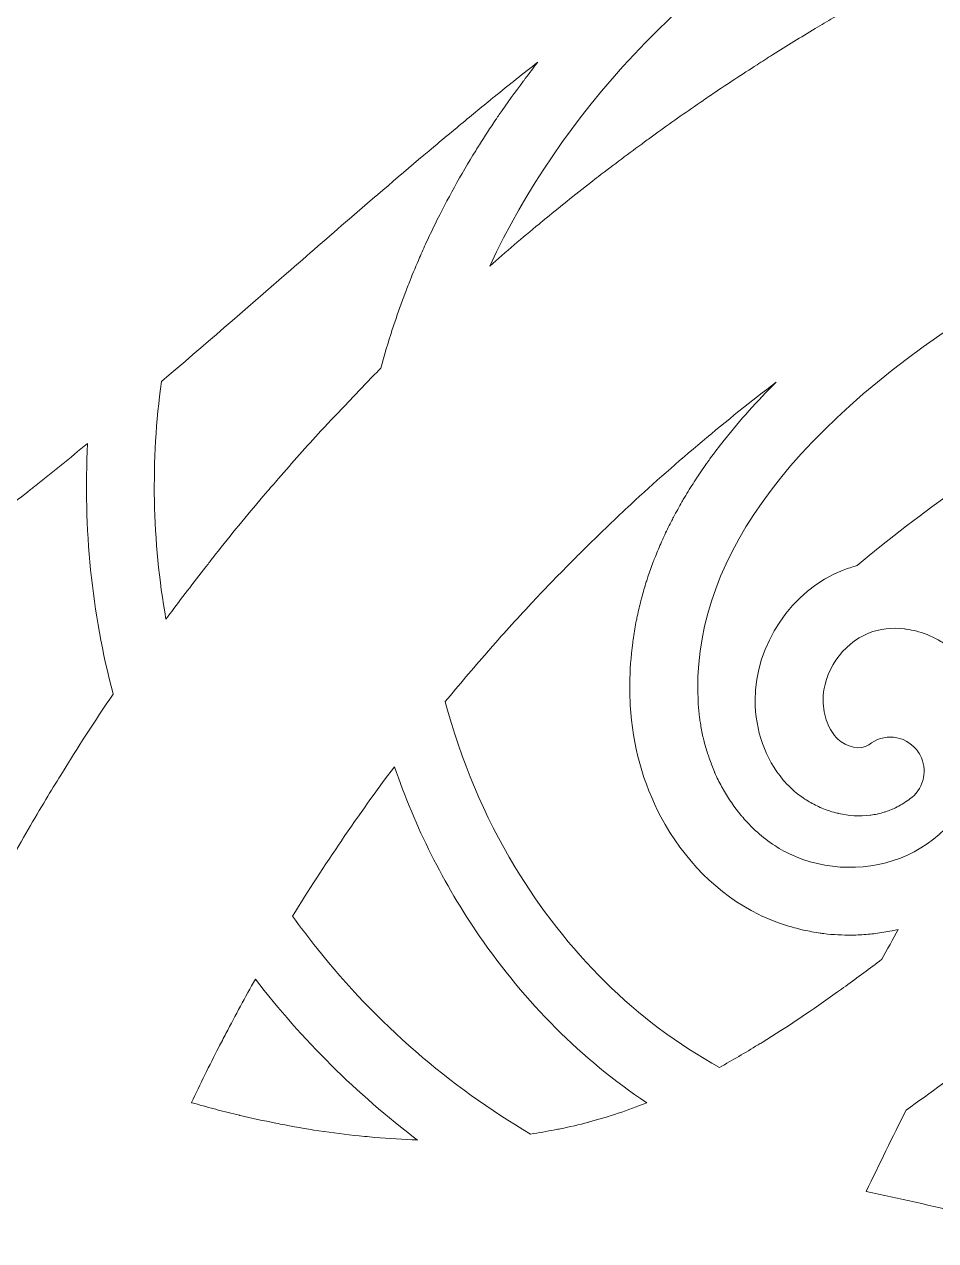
# Model space of a CAD drawing. Header units: millimetres. Extents: x -131 to 670, y -112 to 1620.
# Drawn here: x 317.39 to 344.02, y 782.77 to 818.32 of the extents above; entities that cross this region are included whole.
import ezdxf

# ---------------------------------------------------------------- set-up
doc = ezdxf.new("R2010")
doc.units = ezdxf.units.MM
doc.header["$MEASUREMENT"] = 0
doc.layers.add('Layer 2', color=7, linetype='Continuous')

msp = doc.modelspace()

# ---------------------------------------------------------------- linework, layer by layer
at = {"layer": 'Layer 2', "lineweight": 0}
for points, knots in [([(358.05, 825.986), (358.466, 825.948), (358.882, 825.901), (359.299, 825.846), (359.301, 825.845), (359.303, 825.845), (359.304, 825.845), (359.294, 825.842), (359.284, 825.84), (359.274, 825.838), (358.617, 825.683), (357.963, 825.517), (357.311, 825.342), (357.069, 825.277), (356.83, 825.204), (356.588, 825.136), (356.169, 825.018), (355.75, 824.902), (355.333, 824.776), (355.038, 824.686), (354.744, 824.589), (354.451, 824.495), (354.093, 824.381), (353.735, 824.27), (353.38, 824.15), (353.055, 824.04), (352.733, 823.923), (352.41, 823.808), (352.09, 823.695), (351.77, 823.583), (351.452, 823.466), (351.106, 823.337), (350.764, 823.201), (350.42, 823.066), (350.13, 822.953), (349.839, 822.841), (349.549, 822.723), (349.188, 822.575), (348.83, 822.421), (348.472, 822.268), (348.206, 822.154), (347.94, 822.041), (347.676, 821.924), (347.301, 821.758), (346.929, 821.584), (346.557, 821.411), (346.315, 821.298), (346.073, 821.186), (345.834, 821.071), (345.446, 820.884), (345.061, 820.691), (344.676, 820.497), (344.458, 820.386), (344.239, 820.276), (344.022, 820.164), (343.623, 819.956), (343.227, 819.743), (342.832, 819.527), (342.636, 819.42), (342.44, 819.313), (342.245, 819.204), (341.835, 818.974), (341.428, 818.741), (341.023, 818.503), (340.849, 818.4), (340.676, 818.297), (340.502, 818.193), (340.082, 817.941), (339.666, 817.685), (339.251, 817.424), (339.1, 817.328), (338.948, 817.231), (338.798, 817.134), (338.367, 816.858), (337.94, 816.577), (337.517, 816.291), (337.389, 816.204), (337.261, 816.116), (337.134, 816.029), (336.693, 815.726), (336.255, 815.419), (335.821, 815.106), (335.718, 815.031), (335.616, 814.956), (335.514, 814.881), (335.061, 814.549), (334.611, 814.214), (334.166, 813.87), (334.091, 813.812), (334.017, 813.753), (333.943, 813.695), (333.475, 813.33), (333.011, 812.961), (332.552, 812.583), (332.511, 812.549), (332.471, 812.515), (332.43, 812.481), (331.944, 812.079), (331.462, 811.67), (330.987, 811.252), (333.06, 815.695), (336.707, 819.635), (341.349, 822.239), (342.419, 822.839), (343.504, 823.357), (344.596, 823.803), (344.597, 823.803), (344.599, 823.804), (344.6, 823.804), (344.868, 823.914), (345.136, 824.018), (345.405, 824.119), (345.417, 824.123), (345.429, 824.127), (345.441, 824.132), (345.7, 824.229), (345.96, 824.322), (346.219, 824.411), (346.235, 824.416), (346.251, 824.422), (346.267, 824.427), (346.525, 824.515), (346.782, 824.599), (347.039, 824.679), (347.054, 824.684), (347.07, 824.689), (347.085, 824.694), (347.345, 824.774), (347.605, 824.851), (347.864, 824.925), (347.875, 824.928), (347.887, 824.931), (347.898, 824.934), (348.164, 825.009), (348.429, 825.081), (348.695, 825.148), (348.699, 825.149), (348.703, 825.15), (348.706, 825.151), (350.616, 825.637), (352.506, 825.937), (354.325, 826.101), (355.151, 826.126), (355.978, 826.118), (356.808, 826.076), (356.841, 826.074), (356.874, 826.07), (356.907, 826.069), (357.288, 826.048), (357.669, 826.022), (358.05, 825.986)], [0, 0, 0, 0, 1, 1, 1, 2, 2, 2, 3, 3, 3, 4, 4, 4, 5, 5, 5, 6, 6, 6, 7, 7, 7, 8, 8, 8, 9, 9, 9, 10, 10, 10, 11, 11, 11, 12, 12, 12, 13, 13, 13, 14, 14, 14, 15, 15, 15, 16, 16, 16, 17, 17, 17, 18, 18, 18, 19, 19, 19, 20, 20, 20, 21, 21, 21, 22, 22, 22, 23, 23, 23, 24, 24, 24, 25, 25, 25, 26, 26, 26, 27, 27, 27, 28, 28, 28, 29, 29, 29, 30, 30, 30, 31, 31, 31, 32, 32, 32, 33, 33, 33, 34, 34, 34, 35, 35, 35, 36, 36, 36, 37, 37, 37, 38, 38, 38, 39, 39, 39, 40, 40, 40, 41, 41, 41, 42, 42, 42, 43, 43, 43, 44, 44, 44, 45, 45, 45, 46, 46, 46, 47, 47, 47, 48, 48, 48, 49, 49, 49, 50, 50, 50, 50]), ([(332.394, 817.211), (332.268, 817.053), (332.15, 816.89), (332.027, 816.73), (332.01, 816.708), (331.995, 816.685), (331.979, 816.663), (331.732, 816.339), (331.495, 816.01), (331.266, 815.677), (331.251, 815.655), (331.234, 815.634), (331.219, 815.613), (331.202, 815.588), (331.187, 815.563), (331.171, 815.539), (331.004, 815.294), (330.842, 815.047), (330.685, 814.797), (330.648, 814.74), (330.614, 814.681), (330.578, 814.623), (330.144, 813.922), (329.748, 813.204), (329.39, 812.472), (329.304, 812.296), (329.217, 812.12), (329.135, 811.943), (329.068, 811.796), (329.004, 811.647), (328.94, 811.499), (328.843, 811.276), (328.748, 811.052), (328.659, 810.827), (328.611, 810.706), (328.563, 810.584), (328.517, 810.463), (328.41, 810.182), (328.31, 809.9), (328.215, 809.616), (328.191, 809.542), (328.164, 809.469), (328.14, 809.395), (328.019, 809.021), (327.905, 808.646), (327.805, 808.268), (327.805, 808.268), (327.805, 808.268), (327.805, 808.268), (327.485, 807.946), (327.178, 807.613), (326.864, 807.285), (326.595, 807.003), (326.321, 806.724), (326.057, 806.437), (325.635, 805.979), (325.226, 805.51), (324.818, 805.041), (324.696, 804.9), (324.57, 804.762), (324.45, 804.62), (323.975, 804.065), (323.513, 803.501), (323.059, 802.931), (323.024, 802.888), (322.989, 802.844), (322.954, 802.801), (322.887, 802.717), (322.824, 802.63), (322.758, 802.545), (322.397, 802.087), (322.044, 801.624), (321.696, 801.157), (321.642, 801.083), (321.583, 801.012), (321.529, 800.938), (321.12, 803.216), (321.082, 805.568), (321.395, 807.878), (322.625, 808.925), (323.845, 809.983), (325.054, 811.036), (325.671, 811.574), (326.282, 812.107), (326.89, 812.632), (326.914, 812.654), (326.939, 812.674), (326.963, 812.696), (327.77, 813.393), (328.567, 814.074), (329.357, 814.739), (329.58, 814.926), (329.802, 815.112), (330.024, 815.296), (330.352, 815.568), (330.68, 815.84), (331.006, 816.105), (331.045, 816.137), (331.084, 816.168), (331.122, 816.199), (331.549, 816.544), (331.973, 816.883), (332.394, 817.211)], [0, 0, 0, 0, 1, 1, 1, 2, 2, 2, 3, 3, 3, 4, 4, 4, 5, 5, 5, 6, 6, 6, 7, 7, 7, 8, 8, 8, 9, 9, 9, 10, 10, 10, 11, 11, 11, 12, 12, 12, 13, 13, 13, 14, 14, 14, 15, 15, 15, 16, 16, 16, 17, 17, 17, 18, 18, 18, 19, 19, 19, 20, 20, 20, 21, 21, 21, 22, 22, 22, 23, 23, 23, 24, 24, 24, 25, 25, 25, 26, 26, 26, 27, 27, 27, 28, 28, 28, 29, 29, 29, 30, 30, 30, 31, 31, 31, 32, 32, 32, 33, 33, 33, 34, 34, 34, 34]), ([(341.722, 802.502), (341.653, 802.482), (341.585, 802.46), (341.517, 802.437), (341.451, 802.418), (341.384, 802.396), (341.319, 802.37), (339.802, 801.763), (338.743, 800.197), (338.744, 798.562), (338.744, 797.681), (339.04, 796.851), (339.567, 796.234), (339.642, 796.145), (339.722, 796.061), (339.807, 795.982), (339.866, 795.926), (339.929, 795.873), (339.995, 795.822), (340.001, 795.817), (340.007, 795.813), (340.014, 795.808), (340.073, 795.763), (340.134, 795.72), (340.197, 795.678), (340.209, 795.67), (340.222, 795.662), (340.235, 795.654), (340.293, 795.617), (340.353, 795.582), (340.414, 795.549), (340.429, 795.54), (340.444, 795.533), (340.459, 795.525), (340.521, 795.493), (340.583, 795.463), (340.647, 795.435), (340.662, 795.429), (340.676, 795.423), (340.691, 795.416), (340.758, 795.388), (340.826, 795.363), (340.895, 795.339), (340.907, 795.335), (340.919, 795.331), (340.931, 795.327), (341.007, 795.302), (341.085, 795.281), (341.163, 795.262), (341.168, 795.261), (341.173, 795.26), (341.178, 795.259), (341.48, 795.189), (341.795, 795.168), (342.107, 795.207), (342.113, 795.208), (342.119, 795.208), (342.125, 795.209), (342.185, 795.217), (342.245, 795.228), (342.305, 795.241), (342.318, 795.243), (342.33, 795.246), (342.343, 795.249), (342.4, 795.262), (342.457, 795.278), (342.514, 795.295), (342.528, 795.299), (342.542, 795.304), (342.556, 795.308), (342.613, 795.327), (342.669, 795.348), (342.726, 795.371), (342.737, 795.376), (342.749, 795.382), (342.761, 795.387), (342.819, 795.412), (342.877, 795.439), (342.934, 795.47), (342.939, 795.473), (342.944, 795.476), (342.949, 795.479), (343.076, 795.549), (343.201, 795.629), (343.32, 795.726), (343.689, 796.03), (343.784, 796.548), (343.568, 796.957), (343.538, 797.015), (343.501, 797.071), (343.457, 797.124), (343.11, 797.548), (342.485, 797.611), (342.061, 797.263), (341.842, 797.083), (341.405, 797.205), (341.162, 797.432), (341.026, 797.559), (340.918, 797.728), (340.844, 797.921), (340.77, 798.115), (340.729, 798.334), (340.729, 798.561), (340.728, 799.391), (341.288, 800.218), (342.059, 800.526), (342.382, 800.656), (342.746, 800.693), (343.11, 800.65), (343.126, 800.648), (343.142, 800.645), (343.159, 800.643), (343.261, 800.629), (343.363, 800.609), (343.464, 800.582), (343.481, 800.578), (343.499, 800.574), (343.516, 800.569), (343.744, 800.505), (343.965, 800.409), (344.171, 800.286), (344.193, 800.273), (344.215, 800.259), (344.236, 800.245), (344.316, 800.194), (344.393, 800.139), (344.466, 800.08), (344.489, 800.062), (344.511, 800.045), (344.533, 800.027), (344.623, 799.95), (344.709, 799.868), (344.787, 799.779), (344.862, 799.692), (344.93, 799.599), (344.995, 799.502), (345.015, 799.472), (345.033, 799.442), (345.052, 799.411), (345.096, 799.339), (345.137, 799.265), (345.175, 799.189), (345.192, 799.155), (345.21, 799.121), (345.226, 799.086), (345.271, 798.988), (345.312, 798.887), (345.347, 798.783), (345.355, 798.76), (345.362, 798.737), (345.369, 798.713), (345.401, 798.615), (345.427, 798.514), (345.45, 798.412), (345.46, 798.367), (345.468, 798.321), (345.476, 798.276), (345.49, 798.199), (345.501, 798.12), (345.51, 798.042), (345.515, 797.994), (345.521, 797.947), (345.525, 797.899), (345.532, 797.8), (345.535, 797.701), (345.535, 797.602), (345.535, 797.58), (345.536, 797.558), (345.536, 797.536), (345.529, 797.255), (345.491, 796.973), (345.419, 796.698), (345.12, 795.552), (344.266, 794.534), (343.191, 794.042), (342.116, 793.548), (340.788, 793.565), (339.725, 794.087), (339.349, 794.271), (339.001, 794.519), (338.69, 794.816), (338.585, 794.916), (338.486, 795.024), (338.39, 795.136), (338.368, 795.16), (338.347, 795.186), (338.326, 795.211), (338.139, 795.437), (337.969, 795.683), (337.82, 795.946), (337.801, 795.979), (337.782, 796.012), (337.764, 796.046), (337.694, 796.175), (337.627, 796.307), (337.567, 796.444), (337.563, 796.453), (337.559, 796.463), (337.555, 796.473), (337.498, 796.604), (337.447, 796.739), (337.399, 796.876), (337.384, 796.919), (337.37, 796.962), (337.356, 797.006), (337.313, 797.138), (337.274, 797.273), (337.241, 797.409), (337.233, 797.439), (337.227, 797.469), (337.22, 797.499), (337.19, 797.63), (337.165, 797.763), (337.144, 797.898), (337.136, 797.951), (337.128, 798.004), (337.121, 798.057), (337.104, 798.187), (337.091, 798.318), (337.083, 798.449), (337.081, 798.473), (337.078, 798.495), (337.077, 798.519), (336.868, 802.474), (339.582, 806.307), (345.145, 809.914), (345.611, 810.215), (346.09, 810.511), (346.577, 810.802), (346.677, 810.862), (346.779, 810.921), (346.879, 810.98), (347.266, 811.207), (347.66, 811.43), (348.059, 811.651), (348.199, 811.728), (348.336, 811.806), (348.478, 811.882), (348.66, 811.98), (348.846, 812.077), (349.031, 812.174), (349.268, 812.298), (349.505, 812.423), (349.747, 812.546), (349.988, 812.668), (350.234, 812.788), (350.48, 812.909), (350.752, 813.042), (351.027, 813.173), (351.305, 813.304), (351.551, 813.419), (351.797, 813.534), (352.048, 813.648), (353.077, 814.114), (354.14, 814.562), (355.237, 814.991), (355.506, 815.095), (355.778, 815.198), (356.051, 815.301), (356.352, 815.414), (356.657, 815.527), (356.963, 815.638), (357.251, 815.742), (357.538, 815.846), (357.831, 815.947), (358.199, 816.076), (358.575, 816.2), (358.949, 816.325), (359.148, 816.39), (359.344, 816.458), (359.545, 816.523), (359.542, 816.52), (359.539, 816.517), (359.537, 816.513), (359.074, 815.953), (358.617, 815.388), (358.163, 814.822), (358.134, 814.785), (358.104, 814.75), (358.075, 814.713), (358.04, 814.67), (358.004, 814.627), (357.969, 814.582), (357.798, 814.368), (357.63, 814.152), (357.46, 813.937), (357.318, 813.758), (357.179, 813.579), (357.039, 813.399), (356.868, 813.181), (356.695, 812.964), (356.525, 812.745), (356.492, 812.7), (356.457, 812.657), (356.423, 812.613), (356.225, 812.358), (356.029, 812.1), (355.833, 811.843), (355.751, 811.735), (355.671, 811.627), (355.589, 811.52), (355.405, 811.277), (355.221, 811.035), (355.038, 810.791), (354.995, 810.733), (354.95, 810.675), (354.906, 810.617), (354.783, 810.451), (354.66, 810.284), (354.537, 810.118), (349.882, 808.223), (345.495, 805.659), (341.722, 802.502)], [0, 0, 0, 0, 1, 1, 1, 2, 2, 2, 3, 3, 3, 4, 4, 4, 5, 5, 5, 6, 6, 6, 7, 7, 7, 8, 8, 8, 9, 9, 9, 10, 10, 10, 11, 11, 11, 12, 12, 12, 13, 13, 13, 14, 14, 14, 15, 15, 15, 16, 16, 16, 17, 17, 17, 18, 18, 18, 19, 19, 19, 20, 20, 20, 21, 21, 21, 22, 22, 22, 23, 23, 23, 24, 24, 24, 25, 25, 25, 26, 26, 26, 27, 27, 27, 28, 28, 28, 29, 29, 29, 30, 30, 30, 31, 31, 31, 32, 32, 32, 33, 33, 33, 34, 34, 34, 35, 35, 35, 36, 36, 36, 37, 37, 37, 38, 38, 38, 39, 39, 39, 40, 40, 40, 41, 41, 41, 42, 42, 42, 43, 43, 43, 44, 44, 44, 45, 45, 45, 46, 46, 46, 47, 47, 47, 48, 48, 48, 49, 49, 49, 50, 50, 50, 51, 51, 51, 52, 52, 52, 53, 53, 53, 54, 54, 54, 55, 55, 55, 56, 56, 56, 57, 57, 57, 58, 58, 58, 59, 59, 59, 60, 60, 60, 61, 61, 61, 62, 62, 62, 63, 63, 63, 64, 64, 64, 65, 65, 65, 66, 66, 66, 67, 67, 67, 68, 68, 68, 69, 69, 69, 70, 70, 70, 71, 71, 71, 72, 72, 72, 73, 73, 73, 74, 74, 74, 75, 75, 75, 76, 76, 76, 77, 77, 77, 78, 78, 78, 79, 79, 79, 80, 80, 80, 81, 81, 81, 82, 82, 82, 83, 83, 83, 84, 84, 84, 85, 85, 85, 86, 86, 86, 87, 87, 87, 88, 88, 88, 89, 89, 89, 90, 90, 90, 91, 91, 91, 92, 92, 92, 93, 93, 93, 94, 94, 94, 95, 95, 95, 96, 96, 96, 97, 97, 97, 98, 98, 98, 99, 99, 99, 100, 100, 100, 101, 101, 101, 102, 102, 102, 103, 103, 103, 104, 104, 104, 104]), ([(335.095, 798.416), (335.156, 797.251), (335.473, 796.136), (335.99, 795.163), (336.654, 793.912), (337.648, 792.894), (338.853, 792.303), (339.038, 792.212), (339.229, 792.135), (339.422, 792.064), (339.46, 792.05), (339.5, 792.038), (339.539, 792.025), (339.694, 791.972), (339.851, 791.925), (340.01, 791.886), (340.058, 791.873), (340.107, 791.862), (340.156, 791.851), (340.319, 791.815), (340.483, 791.785), (340.648, 791.762), (340.684, 791.757), (340.719, 791.75), (340.755, 791.746), (341.025, 791.713), (341.297, 791.701), (341.569, 791.704), (341.646, 791.705), (341.724, 791.705), (341.801, 791.709), (341.883, 791.713), (341.966, 791.72), (342.048, 791.728), (342.119, 791.734), (342.19, 791.742), (342.26, 791.751), (342.341, 791.761), (342.421, 791.771), (342.501, 791.784), (342.582, 791.798), (342.663, 791.815), (342.743, 791.831), (342.803, 791.843), (342.864, 791.852), (342.924, 791.866), (342.767, 791.576), (342.602, 791.29), (342.447, 790.999), (342.446, 790.998), (342.445, 790.997), (342.444, 790.996), (342.093, 790.728), (341.742, 790.469), (341.39, 790.214), (341.31, 790.156), (341.23, 790.099), (341.15, 790.041), (340.419, 789.517), (339.684, 789.022), (338.946, 788.567), (338.908, 788.543), (338.869, 788.52), (338.829, 788.496), (338.455, 788.266), (338.079, 788.046), (337.703, 787.838), (337.703, 787.838), (337.702, 787.838), (337.702, 787.838), (335.269, 789.162), (333.216, 791.225), (331.725, 793.699), (330.831, 795.183), (330.14, 796.814), (329.69, 798.523), (329.691, 798.524), (329.691, 798.524), (329.691, 798.525), (330.089, 799.01), (330.496, 799.489), (330.91, 799.963), (330.94, 799.997), (330.969, 800.031), (331, 800.066), (331.42, 800.544), (331.848, 801.017), (332.286, 801.483), (332.296, 801.494), (332.307, 801.504), (332.317, 801.515), (332.711, 801.933), (333.114, 802.346), (333.521, 802.754), (333.619, 802.852), (333.718, 802.949), (333.817, 803.047), (334.242, 803.467), (334.672, 803.882), (335.112, 804.29), (336.477, 805.553), (337.894, 806.744), (339.358, 807.86), (338.8, 807.306), (338.298, 806.745), (337.848, 806.179), (337.841, 806.17), (337.835, 806.162), (337.829, 806.154), (337.689, 805.977), (337.554, 805.799), (337.424, 805.621), (337.406, 805.595), (337.388, 805.57), (337.37, 805.544), (337.254, 805.383), (337.142, 805.221), (337.035, 805.058), (337.012, 805.022), (336.989, 804.986), (336.966, 804.95), (336.867, 804.798), (336.772, 804.645), (336.681, 804.491), (336.656, 804.449), (336.631, 804.406), (336.606, 804.363), (336.521, 804.216), (336.44, 804.068), (336.362, 803.92), (336.337, 803.873), (336.313, 803.825), (336.288, 803.778), (336.215, 803.633), (336.144, 803.489), (336.077, 803.344), (336.054, 803.294), (336.031, 803.243), (336.009, 803.193), (335.945, 803.05), (335.885, 802.906), (335.828, 802.762), (335.807, 802.71), (335.787, 802.659), (335.767, 802.607), (335.712, 802.463), (335.661, 802.318), (335.613, 802.173), (335.596, 802.122), (335.579, 802.072), (335.562, 802.021), (335.516, 801.873), (335.473, 801.724), (335.433, 801.576), (335.42, 801.528), (335.406, 801.48), (335.394, 801.432), (335.355, 801.277), (335.321, 801.122), (335.289, 800.967), (335.28, 800.924), (335.27, 800.882), (335.262, 800.84), (335.23, 800.671), (335.203, 800.502), (335.179, 800.333), (335.175, 800.304), (335.169, 800.275), (335.166, 800.246), (335.113, 799.844), (335.084, 799.441), (335.081, 799.035), (335.079, 798.829), (335.084, 798.623), (335.095, 798.416)], [0, 0, 0, 0, 1, 1, 1, 2, 2, 2, 3, 3, 3, 4, 4, 4, 5, 5, 5, 6, 6, 6, 7, 7, 7, 8, 8, 8, 9, 9, 9, 10, 10, 10, 11, 11, 11, 12, 12, 12, 13, 13, 13, 14, 14, 14, 15, 15, 15, 16, 16, 16, 17, 17, 17, 18, 18, 18, 19, 19, 19, 20, 20, 20, 21, 21, 21, 22, 22, 22, 23, 23, 23, 24, 24, 24, 25, 25, 25, 26, 26, 26, 27, 27, 27, 28, 28, 28, 29, 29, 29, 30, 30, 30, 31, 31, 31, 32, 32, 32, 33, 33, 33, 34, 34, 34, 35, 35, 35, 36, 36, 36, 37, 37, 37, 38, 38, 38, 39, 39, 39, 40, 40, 40, 41, 41, 41, 42, 42, 42, 43, 43, 43, 44, 44, 44, 45, 45, 45, 46, 46, 46, 47, 47, 47, 48, 48, 48, 49, 49, 49, 50, 50, 50, 51, 51, 51, 52, 52, 52, 53, 53, 53, 54, 54, 54, 55, 55, 55, 56, 56, 56, 57, 57, 57, 58, 58, 58, 58]), ([(319.985, 798.751), (319.983, 798.75), (319.983, 798.748), (319.982, 798.747), (319.456, 797.969), (318.948, 797.18), (318.457, 796.381), (318.311, 796.144), (318.163, 795.908), (318.021, 795.67), (317.847, 795.379), (317.675, 795.087), (317.506, 794.793), (317.506, 794.792), (317.506, 794.792), (317.505, 794.792), (317.134, 794.151), (316.77, 793.506), (316.423, 792.853), (316.422, 792.851), (316.421, 792.849), (316.42, 792.848), (316.408, 792.869), (316.396, 792.891), (316.384, 792.913), (316.063, 793.479), (315.754, 794.048), (315.451, 794.621), (315.297, 794.914), (315.148, 795.208), (314.999, 795.503), (314.856, 795.784), (314.714, 796.065), (314.576, 796.348), (314.386, 796.737), (314.2, 797.127), (314.018, 797.519), (313.944, 797.679), (313.871, 797.84), (313.798, 798.001), (313.589, 798.462), (313.382, 798.923), (313.184, 799.388), (313.651, 800.388), (314.126, 801.386), (314.613, 802.382), (314.635, 802.427), (314.658, 802.472), (314.68, 802.517), (315.085, 802.813), (315.49, 803.109), (315.891, 803.414), (315.974, 803.477), (316.056, 803.543), (316.14, 803.606), (316.619, 803.973), (317.097, 804.344), (317.571, 804.72), (317.61, 804.751), (317.648, 804.782), (317.686, 804.813), (318.206, 805.227), (318.723, 805.645), (319.238, 806.069), (319.111, 803.6), (319.353, 801.121), (319.985, 798.751)], [0, 0, 0, 0, 1, 1, 1, 2, 2, 2, 3, 3, 3, 4, 4, 4, 5, 5, 5, 6, 6, 6, 7, 7, 7, 8, 8, 8, 9, 9, 9, 10, 10, 10, 11, 11, 11, 12, 12, 12, 13, 13, 13, 14, 14, 14, 15, 15, 15, 16, 16, 16, 17, 17, 17, 18, 18, 18, 19, 19, 19, 20, 20, 20, 21, 21, 21, 22, 22, 22, 22]), ([(330.683, 791.683), (332.015, 789.743), (333.672, 788.07), (335.575, 786.806), (335.025, 786.581), (334.465, 786.394), (333.9, 786.242), (333.89, 786.24), (333.88, 786.237), (333.87, 786.235), (333.6, 786.163), (333.328, 786.099), (333.056, 786.043), (333.002, 786.032), (332.949, 786.024), (332.895, 786.014), (332.658, 785.967), (332.421, 785.923), (332.183, 785.889), (332.183, 785.889), (332.182, 785.889), (332.182, 785.889), (329.802, 787.284), (327.675, 789.141), (325.945, 791.31), (325.699, 791.619), (325.46, 791.935), (325.23, 792.257), (325.23, 792.257), (325.23, 792.257), (325.23, 792.257), (325.69, 793.006), (326.168, 793.744), (326.663, 794.471), (326.664, 794.473), (326.665, 794.473), (326.666, 794.475), (327.161, 795.202), (327.673, 795.919), (328.203, 796.624), (328.203, 796.624), (328.203, 796.624), (328.203, 796.624), (328.807, 794.861), (329.646, 793.191), (330.683, 791.683)], [0, 0, 0, 0, 1, 1, 1, 2, 2, 2, 3, 3, 3, 4, 4, 4, 5, 5, 5, 6, 6, 6, 7, 7, 7, 8, 8, 8, 9, 9, 9, 10, 10, 10, 11, 11, 11, 12, 12, 12, 13, 13, 13, 14, 14, 14, 15, 15, 15, 15]), ([(328.879, 785.715), (328.879, 785.715), (328.878, 785.715), (328.878, 785.715), (328.878, 785.716), (328.878, 785.715), (328.878, 785.716), (328.456, 785.729), (328.041, 785.758), (327.631, 785.793), (327.529, 785.802), (327.428, 785.811), (327.327, 785.821), (326.928, 785.861), (326.534, 785.906), (326.151, 785.961), (326.149, 785.962), (326.147, 785.962), (326.144, 785.962), (325.751, 786.02), (325.372, 786.087), (325, 786.157), (324.912, 786.174), (324.825, 786.191), (324.738, 786.208), (324.38, 786.28), (324.029, 786.354), (323.695, 786.434), (323.69, 786.435), (323.683, 786.436), (323.678, 786.437), (323.453, 786.491), (323.236, 786.546), (323.024, 786.602), (322.997, 786.609), (322.968, 786.616), (322.941, 786.623), (322.717, 786.682), (322.501, 786.743), (322.293, 786.803), (322.286, 786.805), (322.278, 786.807), (322.271, 786.809), (322.528, 787.352), (322.797, 787.889), (323.071, 788.424), (323.141, 788.559), (323.211, 788.694), (323.281, 788.829), (323.56, 789.361), (323.844, 789.891), (324.14, 790.415), (324.14, 790.415), (324.141, 790.415), (324.141, 790.416), (325.502, 788.646), (327.101, 787.058), (328.879, 785.715)], [0, 0, 0, 0, 1, 1, 1, 2, 2, 2, 3, 3, 3, 4, 4, 4, 5, 5, 5, 6, 6, 6, 7, 7, 7, 8, 8, 8, 9, 9, 9, 10, 10, 10, 11, 11, 11, 12, 12, 12, 13, 13, 13, 14, 14, 14, 15, 15, 15, 16, 16, 16, 17, 17, 17, 18, 18, 18, 19, 19, 19, 19]), ([(341.989, 784.211), (342.37, 785.008), (342.76, 785.801), (343.156, 786.592), (344.577, 787.593), (345.969, 788.688), (347.34, 789.824), (347.284, 789.558), (347.238, 789.289), (347.198, 789.019), (347.191, 788.972), (347.186, 788.924), (347.179, 788.877), (347.148, 788.649), (347.123, 788.42), (347.103, 788.191), (347.099, 788.14), (347.094, 788.089), (347.09, 788.038), (347.07, 787.766), (347.056, 787.493), (347.052, 787.218), (347.048, 786.944), (347.056, 786.668), (347.068, 786.392), (347.07, 786.355), (347.071, 786.319), (347.073, 786.282), (347.087, 786.009), (347.109, 785.736), (347.139, 785.462), (347.141, 785.439), (347.145, 785.416), (347.147, 785.392), (347.178, 785.128), (347.215, 784.863), (347.26, 784.598), (347.264, 784.574), (347.267, 784.551), (347.271, 784.527), (347.319, 784.255), (347.374, 783.983), (347.437, 783.712), (347.446, 783.672), (347.456, 783.632), (347.465, 783.592), (347.53, 783.319), (347.6, 783.046), (347.681, 782.774), (345.817, 783.334), (343.918, 783.815), (341.989, 784.211)], [0, 0, 0, 0, 1, 1, 1, 2, 2, 2, 3, 3, 3, 4, 4, 4, 5, 5, 5, 6, 6, 6, 7, 7, 7, 8, 8, 8, 9, 9, 9, 10, 10, 10, 11, 11, 11, 12, 12, 12, 13, 13, 13, 14, 14, 14, 15, 15, 15, 16, 16, 16, 17, 17, 17, 17])]:
    msp.add_open_spline(points, degree=3, knots=knots, dxfattribs=at)

doc.saveas('drawing.dxf')
